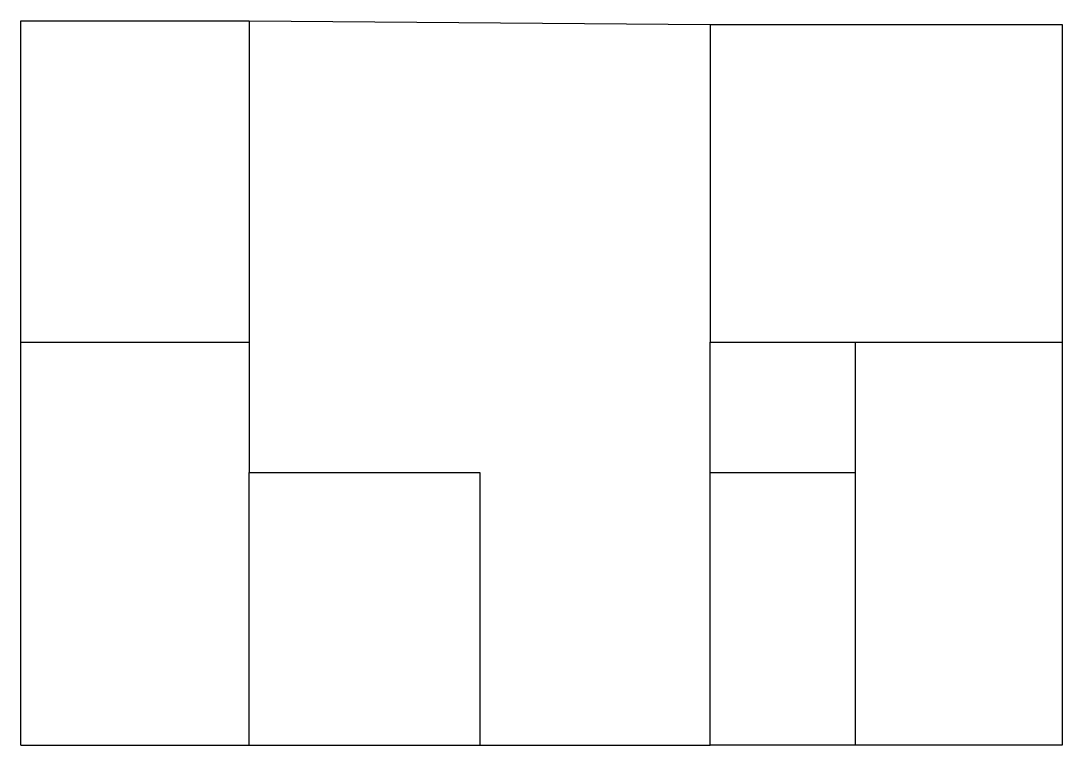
# Model space of a CAD drawing. Header units: inches. Extents: x 0 to 12785, y 0 to 8895.
import ezdxf

# ---------------------------------------------------------------- set-up
doc = ezdxf.new("R2010")
doc.units = ezdxf.units.IN
doc.header["$MEASUREMENT"] = 0

msp = doc.modelspace()

# ---------------------------------------------------------------- linework, layer by layer
for p, q in [((0, 4950), (0, 8895)), ((0, 8895), (2805, 8895)), ((2805, 8895), (2805, 4950)), ((2805, 8895), (8465, 8850)), ((8465, 8850), (8465, 4950)), ((8465, 8850), (12785, 8850)), ((12785, 8850), (12785, 4950)), ((0, 0), (0, 4950)), ((0, 4950), (2805, 4950)), ((2805, 4950), (2805, 3350)), ((8465, 4950), (10245, 4950)), ((8465, 3350), (8465, 4950)), ((10245, 4950), (10245, 3350)), ((10245, 4950), (12785, 4950)), ((12785, 4950), (12785, 0)), ((2805, 3350), (5635, 3350)), ((2805, 0), (2805, 3350)), ((5635, 3350), (5635, 0)), ((8465, 0), (8465, 3350)), ((8465, 3350), (10245, 3350)), ((10245, 3350), (10245, 0)), ((0, 0), (2805, 0)), ((2805, 0), (5635, 0)), ((5635, 0), (8465, 0)), ((12785, 0), (8465, 0))]:
    msp.add_line(p, q)

doc.saveas('drawing.dxf')
